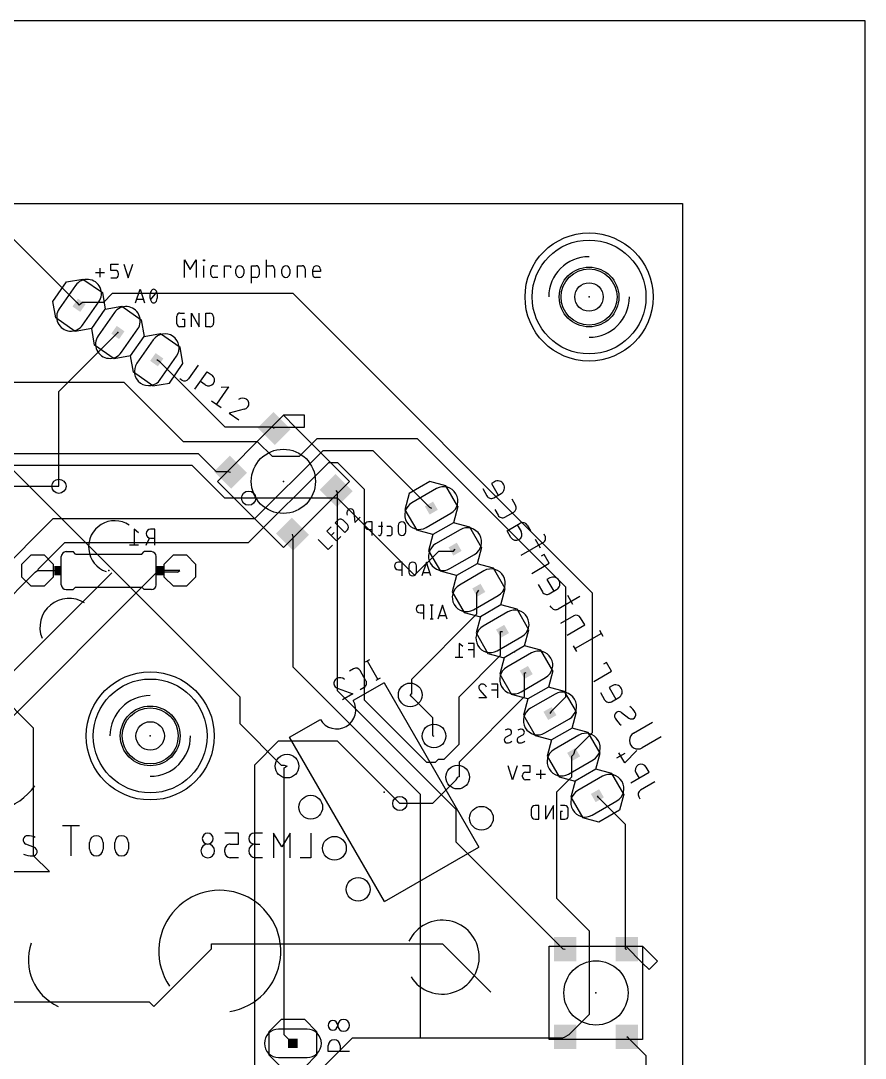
# Model space of a CAD drawing. Extents: x -9 to 98, y -9 to 98.
# Drawn here: x 52.6 to 97.8, y 42.2 to 97.8 of the extents above; entities that cross this region are included whole.
import ezdxf

# ---------------------------------------------------------------- set-up
doc = ezdxf.new("R2010")
doc.units = 0
for name, color, linetype in [('1', 12, 'CONTINUOUS'), ('16', 132, 'CONTINUOUS'), ('17', 110, 'CONTINUOUS'), ('18', 110, 'CONTINUOUS'), ('20', 31, 'CONTINUOUS'), ('21', 253, 'CONTINUOUS'), ('22', 253, 'CONTINUOUS'), ('23', 53, 'CONTINUOUS'), ('24', 53, 'CONTINUOUS'), ('25', 253, 'CONTINUOUS'), ('26', 253, 'CONTINUOUS'), ('39', 12, 'CONTINUOUS'), ('40', 132, 'CONTINUOUS'), ('41', 12, 'CONTINUOUS'), ('42', 132, 'CONTINUOUS'), ('51', 253, 'CONTINUOUS'), ('52', 253, 'CONTINUOUS')]:
    doc.layers.add(name, color=color, linetype=linetype)

# ---------------------------------------------------------------- blocks, each defined once
blk = doc.blocks.new('ROUNDP')
blk.add_circle((0, 0), 0.5)
blk = doc.blocks.new('RECT')
blk.add_solid([(-0.5, -0.5), (0.5, -0.5), (-0.5, 0.5), (0.5, 0.5)])
blk = doc.blocks.new('LONGP100')
blk.add_lwpolyline([(-0.5, -0.5), (0.5, -0.5, 1), (0.5, 0.5), (-0.5, 0.5, 1)], format="xyb", close=True)
blk = doc.blocks.new('OCTAGONP')
blk.add_lwpolyline([(-0.5, -0.2071), (-0.5, 0.2071), (-0.2071, 0.5), (0.2071, 0.5), (0.5, 0.2071), (0.5, -0.2071), (0.2071, -0.5), (-0.2071, -0.5)], close=True)
blk = doc.blocks.new('ROUNDV')
blk.add_circle((0, 0), 0.5)

msp = doc.modelspace()

# ---------------------------------------------------------------- linework, layer by layer
at = {"layer": '1'}
for p, q in [((55.5625, 82.7088), (51.7525, 86.5187)), ((57.4675, 83.185), (56.9913, 82.7088)), ((67.1513, 83.185), (57.4675, 83.185)), ((83.185, 67.1513), (67.1513, 83.185)), ((55.5625, 82.7088), (55.6894, 82.5569)), ((55.88, 82.7088), (55.6894, 82.5569)), ((56.9913, 82.7088), (55.88, 82.7088)), ((60.0075, 79.5337), (59.8506, 79.6431)), ((60.0075, 79.5337), (63.5, 76.0413)), ((58.1025, 78.4225), (30.9563, 78.4225)), ((61.2775, 75.2475), (58.1025, 78.4225)), ((63.5, 76.0413), (66.04, 76.0413)), ((66.04, 76.0413), (66.135, 75.9584)), ((65.2463, 75.2475), (61.2775, 75.2475)), ((66.04, 74.4537), (65.2463, 75.2475)), ((68.4213, 75.4063), (67.4688, 74.4537)), ((73.8188, 75.4063), (68.4213, 75.4063)), ((81.7563, 67.4688), (73.8188, 75.4063)), ((43.6563, 74.6125), (62.0713, 74.6125)), ((62.0713, 74.6125), (63.0237, 73.66)), ((68.7388, 74.7713), (65.0875, 71.12)), ((67.4688, 74.4537), (66.04, 74.4537)), ((71.4375, 74.7713), (68.7388, 74.7713)), ((74.4537, 71.755), (71.4375, 74.7713)), ((61.7538, 73.9775), (33.4963, 73.9775)), ((63.5, 72.2313), (61.7538, 73.9775)), ((64.77, 69.85), (69.0563, 74.1363)), ((69.0563, 74.1363), (69.5325, 74.1363)), ((69.5325, 74.1363), (70.9613, 72.7075)), ((63.0237, 73.66), (63.6588, 73.66)), ((63.6588, 73.66), (63.8016, 73.625)), ((48.895, 72.8663), (54.61, 72.8663)), ((64.77, 72.2313), (63.5, 72.2313)), ((69.5325, 72.5487), (69.4584, 72.635)), ((69.5325, 61.9125), (69.5325, 72.5487)), ((70.9613, 72.7075), (70.9613, 61.4363)), ((74.4537, 71.755), (74.555, 71.699)), ((54.2925, 71.12), (23.6538, 40.4813)), ((65.0875, 71.12), (54.2925, 71.12)), ((67.1513, 70.1675), (67.125, 70.3016)), ((67.1513, 63.1825), (67.1513, 70.1675)), ((53.4988, 68.4213), (54.9275, 69.85)), ((54.9275, 69.85), (64.77, 69.85)), ((53.34, 68.2625), (53.47, 68.35)), ((53.4988, 68.4213), (53.47, 68.35)), ((60.96, 68.2625), (61.09, 68.35)), ((53.34, 68.2625), (30.7975, 45.72)), ((59.8488, 68.2625), (31.9088, 40.3225)), ((60.96, 68.2625), (59.8488, 68.2625)), ((76.9938, 67.1513), (77.095, 67.2996)), ((81.7563, 61.595), (81.7563, 67.4688)), ((76.9938, 66.04), (76.9938, 67.1513)), ((83.185, 59.69), (83.185, 67.1513)), ((73.5012, 62.5475), (76.9938, 66.04)), ((78.2638, 65.0875), (78.365, 65.0999)), ((78.2638, 63.8175), (78.2638, 65.0875)), ((76.0413, 61.595), (78.2638, 63.8175)), ((73.9775, 56.3563), (67.1513, 63.1825)), ((79.5337, 62.865), (79.635, 62.9001)), ((79.5337, 62.865), (79.5337, 61.595)), ((73.5012, 61.7538), (73.5012, 62.5475)), ((75.8825, 55.5625), (69.5325, 61.9125)), ((73.5012, 61.7538), (73.4246, 61.6946)), ((73.5012, 61.595), (73.4246, 61.6946)), ((70.9613, 61.4363), (74.295, 58.1025)), ((73.5012, 61.595), (74.6125, 60.4838)), ((76.0413, 59.055), (76.0413, 61.595)), ((79.5337, 61.595), (76.0413, 58.1025)), ((80.9625, 60.8013), (81.7563, 61.595)), ((80.9625, 60.8013), (80.905, 60.7004)), ((74.6125, 60.4838), (74.6125, 59.5313)), ((74.6125, 59.5313), (74.6946, 59.4948)), ((82.2325, 58.7375), (83.185, 59.69)), ((66.3575, 59.2138), (65.0875, 57.9438)), ((69.5325, 59.2138), (66.3575, 59.2138)), ((72.8663, 55.88), (69.5325, 59.2138)), ((75.2475, 58.2613), (76.0413, 59.055)), ((82.0738, 58.42), (82.175, 58.5007)), ((82.0738, 57.3088), (82.0738, 58.42)), ((82.2325, 58.7375), (82.175, 58.5007)), ((65.0875, 57.9438), (65.0875, 41.5925)), ((66.675, 57.785), (66.8254, 57.8846)), ((66.675, 43.4975), (66.675, 57.785)), ((74.295, 58.1025), (74.7713, 58.1025)), ((74.7713, 58.1025), (74.93, 58.2613)), ((74.93, 58.2613), (75.2475, 58.2613)), ((76.0413, 58.1025), (76.0413, 57.3088)), ((76.0413, 57.3088), (75.9646, 57.2951)), ((81.28, 56.515), (82.0738, 57.3088)), ((73.9775, 43.3388), (73.9775, 56.3563)), ((81.28, 50.8), (81.28, 56.515)), ((83.5025, 56.1975), (83.445, 56.301)), ((83.5025, 56.1975), (84.9313, 54.7688)), ((75.8825, 53.8163), (75.8825, 55.5625)), ((84.9313, 54.7688), (84.9313, 48.1013)), ((81.5975, 48.1013), (75.8825, 53.8163)), ((83.0263, 49.0538), (81.28, 50.8)), ((83.0263, 44.6088), (83.0263, 49.0538)), ((81.5975, 48.1013), (81.72, 48.09)), ((84.9313, 48.1013), (85.02, 48.09)), ((81.915, 43.4975), (83.0263, 44.6088)), ((66.9925, 43.18), (66.675, 43.4975)), ((67.6275, 40.64), (70.3263, 43.3388)), ((70.3263, 43.3388), (73.9775, 43.3388)), ((73.9775, 43.3388), (81.5975, 43.3388)), ((81.5975, 43.3388), (81.72, 43.39)), ((81.915, 43.4975), (81.72, 43.39)), ((85.09, 43.3388), (85.02, 43.39)), ((85.09, 43.3388), (86.0425, 42.3863)), ((66.9925, 43.18), (67.14, 43.04)), ((86.0425, 42.3863), (86.0425, 24.765))]:
    msp.add_line(p, q, dxfattribs=at)
at = {"layer": '16'}
for p, q in [((97.79, 97.79), (-8.89, 97.79)), ((97.79, 0), (97.79, 97.79)), ((57.6263, 80.9625), (57.77, 81.1)), ((54.61, 77.9463), (57.6263, 80.9625)), ((54.61, 72.8663), (54.61, 77.9463)), ((51.5938, 74.295), (64.2938, 61.595)), ((69.5325, 72.2313), (64.77, 72.2313)), ((73.66, 68.1038), (69.5325, 72.2313)), ((75.7238, 69.3738), (75.825, 69.4993)), ((74.93, 69.3738), (73.66, 68.1038)), ((75.7238, 69.3738), (74.93, 69.3738)), ((64.2938, 61.595), (64.2938, 60.1663)), ((64.2938, 60.1663), (66.5162, 57.9438)), ((66.5162, 57.9438), (66.675, 57.9438)), ((66.675, 57.9438), (66.8254, 57.8846)), ((75.8825, 57.15), (75.9646, 57.2951)), ((75.8825, 57.15), (74.6125, 55.88)), ((74.6125, 55.88), (72.8663, 55.88))]:
    msp.add_line(p, q, dxfattribs=at)
at = {"layer": '20'}
for p, q in [((0, 88), (88, 88)), ((88, 88), (88, 0))]:
    msp.add_line(p, q, dxfattribs=at)
for centre in [(83, 83), (59.5, 59.5)]:
    msp.add_circle(centre, 1.5, dxfattribs=at)
at = {"layer": '21'}
for p, q in [((61.3321, 84.0461), (61.3321, 84.9859)), ((61.3321, 84.9859), (61.6454, 84.4638)), ((61.6454, 84.4638), (61.9586, 84.9859)), ((61.9586, 84.9859), (61.9586, 84.0461)), ((62.3508, 84.9337), (62.3508, 84.9859)), ((62.3508, 84.9859), (62.403, 84.9859)), ((62.403, 84.9859), (62.403, 84.9337)), ((65.7342, 84.0461), (65.7342, 84.9859)), ((56.8146, 84.059), (56.8146, 84.5501)), ((57.3903, 84.4273), (57.3903, 84.7547)), ((57.3903, 84.7547), (57.7995, 84.7547)), ((58.0809, 84.7547), (58.3264, 84.0181)), ((58.3264, 84.0181), (58.572, 84.7547)), ((62.403, 84.9337), (62.3508, 84.9337)), ((62.3769, 84.0461), (62.3769, 84.6726)), ((62.7482, 84.2027), (62.7482, 84.516)), ((62.9048, 84.6726), (63.1137, 84.6726)), ((63.4838, 84.0461), (63.4838, 84.6726)), ((63.4838, 84.6726), (63.7971, 84.6726)), ((63.7971, 84.6726), (63.7971, 84.5682)), ((64.0883, 84.2549), (64.0883, 84.4638)), ((64.506, 84.4638), (64.506, 84.2549)), ((64.9158, 83.7328), (64.9158, 84.6726)), ((64.9158, 84.6726), (65.1768, 84.6726)), ((65.3335, 84.516), (65.3335, 84.2027)), ((65.7342, 84.6726), (65.9952, 84.6726)), ((66.1519, 84.516), (66.1519, 84.0461)), ((66.5571, 84.2549), (66.5571, 84.4638)), ((66.9748, 84.4638), (66.9748, 84.2549)), ((67.3801, 84.0461), (67.3801, 84.6726)), ((67.3801, 84.6726), (67.6411, 84.6726)), ((67.7978, 84.516), (67.7978, 84.0461)), ((68.2031, 84.2027), (68.2031, 84.4638)), ((68.6207, 84.4638), (68.6207, 84.3594)), ((55.0132, 83.8055), (55.8976, 83.9614)), ((55.8976, 83.9614), (56.938, 83.233)), ((56.5691, 84.3046), (57.0602, 84.3046)), ((57.6358, 84.4273), (57.3903, 84.4273)), ((57.3903, 84.0181), (57.6358, 84.0181)), ((57.7995, 84.1818), (57.7995, 84.2636)), ((63.1137, 84.0461), (62.9048, 84.0461)), ((65.1768, 84.0461), (64.9158, 84.0461)), ((68.6207, 84.3594), (68.2031, 84.3594)), ((68.6207, 84.0461), (68.3597, 84.0461)), ((54.2848, 82.7652), (55.0132, 83.8055)), ((58.7091, 82.6791), (58.9546, 83.4157)), ((58.9546, 83.4157), (59.2002, 82.6791)), ((54.4408, 81.8808), (54.2848, 82.7652)), ((56.938, 83.233), (57.0939, 82.3486)), ((59.1388, 82.8633), (58.7705, 82.8633)), ((59.5225, 82.8428), (59.8498, 83.252)), ((56.3655, 81.3083), (57.0939, 82.3486)), ((57.0939, 82.3486), (57.9783, 82.5045)), ((57.9783, 82.5045), (59.0186, 81.7761)), ((55.4811, 81.1523), (54.4408, 81.8808)), ((59.0186, 81.7761), (59.1745, 80.8917)), ((60.9261, 81.5658), (60.9261, 81.975)), ((61.0898, 82.1387), (61.3353, 82.1387)), ((61.2126, 81.8113), (61.3353, 81.8113)), ((61.3353, 81.8113), (61.3353, 81.4021)), ((61.7064, 81.4021), (61.7064, 82.1387)), ((61.7064, 82.1387), (62.1156, 81.4021)), ((62.1156, 81.4021), (62.1156, 82.1387)), ((62.4867, 81.4021), (62.4867, 82.1387)), ((62.4867, 82.1387), (62.6913, 82.1387)), ((62.8959, 81.9341), (62.8959, 81.6067)), ((56.3655, 81.3083), (55.4811, 81.1523)), ((56.5214, 80.4239), (56.3655, 81.3083)), ((61.3353, 81.4021), (61.0898, 81.4021)), ((62.6913, 81.4021), (62.4867, 81.4021)), ((58.4461, 79.8514), (59.1745, 80.8917)), ((59.1745, 80.8917), (60.0589, 81.0477)), ((60.0589, 81.0477), (61.0992, 80.3192)), ((57.5617, 79.6955), (56.5214, 80.4239)), ((61.2552, 79.4348), (61.0992, 80.3192)), ((58.4461, 79.8514), (57.5617, 79.6955)), ((58.602, 78.967), (58.4461, 79.8514)), ((60.5267, 78.3945), (61.2552, 79.4348)), ((59.6424, 78.2386), (58.602, 78.967)), ((59.6424, 78.2386), (60.5267, 78.3945)), ((65.9936, 76.0291), (66.63, 76.6655)), ((66.63, 76.6655), (67.2664, 76.0291)), ((67.7614, 76.6655), (66.63, 76.6655)), ((67.7614, 76.0291), (67.7614, 76.6655)), ((63.0945, 73.13), (65.9936, 76.0291)), ((65.9936, 76.0291), (67.2664, 76.0291)), ((67.2664, 76.0291), (70.1655, 73.13)), ((67.2664, 76.0291), (67.7614, 76.0291)), ((66.63, 69.5945), (63.0945, 73.13)), ((70.1655, 73.13), (66.63, 69.5945)), ((51.7017, 62.484), (57.4421, 68.2244)), ((53.2511, 59.9186), (50.9143, 62.2554)), ((53.2511, 53.086), (53.2511, 59.9186)), ((54.8075, 54.7018), (55.7107, 54.7018)), ((55.2591, 53.0762), (55.2591, 54.7018)), ((53.2965, 53.5278), (52.845, 53.7084)), ((56.2526, 53.4374), (56.2526, 53.7987)), ((56.9751, 53.7987), (56.9751, 53.4374)), ((57.6073, 53.4374), (57.6073, 53.7987)), ((58.3298, 53.7987), (58.3298, 53.4374)), ((54.102, 52.2351), (53.2511, 53.086)), ((50.9143, 52.2351), (54.102, 52.2351)), ((62.7888, 48.1076), (62.7888, 48.3616)), ((62.7888, 48.3616), (75.1586, 48.3616)), ((75.1586, 48.3616), (77.7367, 45.7835)), ((59.69, 45.0088), (62.7888, 48.1076)), ((80.87, 43.24), (80.87, 48.24)), ((80.87, 48.24), (84.97, 48.24)), ((84.97, 48.24), (85.87, 48.24)), ((84.97, 48.24), (85.87, 47.34)), ((85.87, 48.24), (85.87, 47.34)), ((86.67, 47.44), (85.87, 48.24)), ((85.87, 47.34), (85.87, 43.24)), ((85.87, 47.34), (86.22, 46.99)), ((86.22, 46.99), (86.67, 47.44)), ((51.2191, 45.2628), (59.436, 45.2628)), ((59.436, 45.2628), (59.69, 45.0088)), ((66.505, 44.31), (65.87, 43.675)), ((67.775, 44.31), (66.505, 44.31)), ((68.41, 43.675), (67.775, 44.31)), ((65.87, 42.405), (65.87, 43.675)), ((68.41, 43.675), (68.41, 42.405)), ((85.87, 43.24), (80.87, 43.24)), ((66.505, 41.77), (65.87, 42.405)), ((68.41, 42.405), (67.775, 41.77))]:
    msp.add_line(p, q, dxfattribs=at)
for centre in [(66.63, 73.13), (83.37, 45.74)]:
    msp.add_circle(centre, 1.7205, dxfattribs=at)
for centre, radius, start, end in [((62.9048, 84.516), 0.1566, 90, 180), ((64.2971, 84.4638), 0.2088, 0, 180), ((65.1768, 84.516), 0.1566, 0.0011, 90), ((65.9952, 84.516), 0.1566, 0.0011, 90), ((66.766, 84.4638), 0.2088, 0, 180), ((67.6411, 84.516), 0.1566, 0.0011, 90), ((68.4119, 84.4638), 0.2088, 0, 180), ((57.6358, 84.2636), 0.1637, 0, 90), ((57.6358, 84.1818), 0.1637, 270, 0), ((62.9048, 84.2027), 0.1566, 180, 270), ((64.2971, 84.2549), 0.2088, 180, 0), ((65.1768, 84.2027), 0.1566, 270, 0), ((66.766, 84.2549), 0.2088, 180, 0), ((68.3597, 84.2027), 0.1566, 180, 270), ((59.6862, 83.2643), 0.1514, 90, 161.0744), ((59.6862, 83.2643), 0.1514, 18.9233, 89.9999), ((60.0886, 83.0474), 0.607, 154.0115, 180), ((60.0886, 83.0474), 0.607, 180.0002, 205.988), ((59.6862, 82.8305), 0.1514, 198.9264, 269.9997), ((59.6862, 82.8305), 0.1514, 269.9998, 341.0753), ((59.2837, 83.0474), 0.607, 334.0107, 359.9998), ((59.2838, 83.0474), 0.607, 0.0001, 25.9897), ((61.0898, 81.975), 0.1637, 90.0011, 180), ((62.6913, 81.9341), 0.2046, 0, 90), ((61.0898, 81.5658), 0.1637, 180, 270), ((62.6913, 81.6067), 0.2046, 269.9991, 360), ((57.6005, 69.6208), 1.3991, 56.6742, 250.6644), ((55.1477, 65.3144), 1.5528, 57.5165, 202.0317), ((50.298, 59.1503), 3.822, 187.3513, 322.4276), ((52.9319, 53.9258), 0.2342, 89.1818, 248.1988), ((52.9206, 53.1345), 1.0256, 65.7611, 89.1818), ((56.6138, 53.7987), 0.3612, 0, 180), ((57.9685, 53.7987), 0.3612, 0, 180), ((53.2095, 53.3103), 0.2342, 269.1818, 68.1988), ((56.6138, 53.4374), 0.3612, 180, 0), ((57.9685, 53.4374), 0.3612, 180, 0), ((53.2281, 54.6076), 1.5316, 250.2089, 269.1818), ((63.2256, 47.9658), 3.2688, 279.5284, 214.7841), ((75.1395, 47.6581), 1.9789, 212.4488, 154.3731), ((55.6965, 47.5028), 2.7243, 160.7786, 245.6185)]:
    msp.add_arc(centre, radius, start, end, dxfattribs=at)
at = {"layer": '22'}
for p, q in [((74.4699, 73.1163), (73.3701, 72.4813)), ((75.3374, 72.8839), (74.4699, 73.1163)), ((75.9724, 71.784), (75.3374, 72.8839)), ((77.93, 73.1043), (77.7736, 73.014)), ((77.7736, 73.014), (78.1348, 72.3883)), ((73.3701, 72.4813), (73.1377, 71.6139)), ((77.3043, 72.7431), (77.5301, 72.352)), ((77.9002, 72.2528), (78.2913, 72.4786)), ((75.9724, 71.784), (75.7399, 70.9166)), ((79.067, 71.8576), (78.8863, 72.1704)), ((73.1377, 71.6139), (73.7726, 70.514)), ((77.9478, 71.6285), (78.1284, 71.3157)), ((78.4985, 71.2165), (78.9678, 71.4875)), ((71.3911, 70.9657), (71.1865, 70.9657)), ((71.1865, 70.5565), (71.3911, 70.5565)), ((71.3911, 70.2291), (71.3911, 70.9657)), ((71.9614, 70.7202), (71.7159, 70.7202)), ((71.8796, 70.9657), (71.8796, 70.3519)), ((72.3355, 70.7202), (72.1719, 70.7202)), ((72.4583, 70.3519), (72.4583, 70.5974)), ((72.7737, 70.7611), (72.7737, 70.4337)), ((73.1829, 70.4337), (73.1829, 70.7611)), ((75.7399, 70.9166), (74.6401, 70.2816)), ((76.6074, 70.6842), (75.7399, 70.9166)), ((77.2424, 69.5843), (76.6074, 70.6842)), ((78.6106, 70.4806), (79.3145, 70.887)), ((79.1581, 70.7966), (79.3613, 70.4447)), ((79.6846, 70.7878), (79.8652, 70.4749)), ((71.7568, 70.2291), (71.7159, 70.2291)), ((72.1719, 70.2291), (72.3355, 70.2291)), ((74.6401, 70.2816), (73.7726, 70.514)), ((74.6401, 70.2816), (74.4077, 69.4142)), ((78.8138, 70.1286), (78.6106, 70.4806)), ((80.3955, 69.5564), (80.1246, 70.0257)), ((80.639, 70.2184), (80.5939, 70.2966)), ((77.2424, 69.5843), (77.0099, 68.7169)), ((79.3667, 69.171), (80.5398, 69.8483)), ((54.74, 67.588), (54.74, 69.112)), ((54.994, 69.366), (55.375, 69.366)), ((55.502, 69.239), (55.375, 69.366)), ((55.502, 69.239), (59.058, 69.239)), ((59.058, 69.239), (59.185, 69.366)), ((59.566, 69.366), (59.185, 69.366)), ((59.82, 67.588), (59.82, 69.112)), ((74.4077, 69.4142), (75.0427, 68.3143)), ((80.5954, 69.2101), (80.439, 69.1198)), ((80.8664, 68.7409), (80.5954, 69.2101)), ((72.9918, 68.8047), (72.7872, 68.8047)), ((72.7872, 68.3955), (72.9918, 68.3955)), ((72.9918, 68.0681), (72.9918, 68.8047)), ((73.3502, 68.6001), (73.3502, 68.2727)), ((73.7595, 68.2727), (73.7595, 68.6001)), ((74.2864, 68.8047), (74.0408, 68.0681)), ((74.5319, 68.0681), (74.2864, 68.8047)), ((77.0099, 68.7169), (75.9101, 68.0819)), ((77.8774, 68.4845), (77.0099, 68.7169)), ((78.5124, 67.3846), (77.8774, 68.4845)), ((79.9278, 68.199), (80.8664, 68.7409)), ((74.1022, 68.2523), (74.4705, 68.2523)), ((75.9101, 68.0819), (75.0427, 68.3143)), ((75.9101, 68.0819), (75.6776, 67.2145)), ((80.8999, 67.9603), (80.7435, 67.8699)), ((80.7435, 67.8699), (81.1048, 67.2442)), ((54.994, 67.334), (55.375, 67.334)), ((55.502, 67.461), (55.375, 67.334)), ((55.502, 67.461), (59.058, 67.461)), ((59.058, 67.461), (59.185, 67.334)), ((59.566, 67.334), (59.185, 67.334)), ((75.6776, 67.2145), (76.3127, 66.1146)), ((78.2799, 66.5172), (78.5124, 67.3846)), ((80.2742, 67.599), (80.5, 67.2079)), ((80.8701, 67.1088), (81.2612, 67.3346)), ((82.5128, 66.9729), (81.3397, 66.2955)), ((82.1339, 66.5455), (81.8629, 67.0148)), ((74.1534, 66.4947), (73.9488, 66.4947)), ((74.1534, 65.7581), (74.1534, 66.4947)), ((74.652, 66.4947), (74.4883, 66.4947)), ((74.5702, 66.4947), (74.5702, 65.7581)), ((75.1554, 66.4947), (74.9098, 65.7581)), ((75.4009, 65.7581), (75.1554, 66.4947)), ((76.3127, 66.1146), (77.1801, 65.8822)), ((78.2799, 66.5172), (77.1801, 65.8822)), ((79.1474, 66.2848), (78.2799, 66.5172)), ((79.7824, 65.1849), (79.1474, 66.2848)), ((80.9696, 66.3947), (80.9244, 66.4729)), ((73.9488, 66.0855), (74.1534, 66.0855)), ((74.652, 65.7581), (74.4883, 65.7581)), ((74.9712, 65.9423), (75.3395, 65.9423)), ((77.1801, 65.8822), (76.9477, 65.0148)), ((82.1765, 65.9297), (81.4726, 65.5233)), ((82.7724, 65.4395), (82.5466, 65.8306)), ((76.9477, 65.0148), (77.5827, 63.9149)), ((79.5499, 64.3175), (79.7824, 65.1849)), ((81.8339, 64.8976), (82.7724, 65.4395)), ((83.7506, 64.829), (83.57, 65.1419)), ((76.2449, 64.281), (76.0403, 64.4447)), ((76.0403, 64.4447), (76.0403, 63.7081)), ((76.8529, 64.4447), (76.5255, 64.4447)), ((76.8529, 63.7081), (76.8529, 64.4447)), ((83.6603, 64.9855), (82.2525, 64.1727)), ((76.8529, 64.1173), (76.5255, 64.1173)), ((77.5827, 63.9149), (78.4501, 63.6825)), ((79.5499, 64.3175), (78.4501, 63.6825)), ((80.4174, 64.0851), (79.5499, 64.3175)), ((81.0524, 62.9852), (80.4174, 64.0851)), ((82.3428, 64.0162), (82.1621, 64.3291)), ((76.2449, 63.7081), (75.8357, 63.7081)), ((78.4501, 63.6825), (78.2177, 62.8151)), ((83.9301, 63.4344), (83.7737, 63.344)), ((84.201, 62.9651), (83.9301, 63.4344)), ((78.2177, 62.8151), (78.8526, 61.7152)), ((81.0524, 62.9852), (80.8199, 62.1178)), ((83.2625, 62.4232), (84.201, 62.9651)), ((72.0197, 62.3499), (70.3699, 61.3974)), ((72.0197, 62.3499), (77.0997, 53.5511)), ((78.1079, 62.2787), (77.7805, 62.2787)), ((78.1079, 61.5421), (78.1079, 62.2787)), ((77.152, 61.9513), (77.4999, 61.5421)), ((78.1079, 61.9513), (77.7805, 61.9513)), ((79.7201, 61.4828), (78.8526, 61.7152)), ((80.8199, 62.1178), (79.7201, 61.4828)), ((81.6874, 61.8854), (80.8199, 62.1178)), ((82.3224, 60.7855), (81.6874, 61.8854)), ((83.6089, 61.8232), (83.8347, 61.4322)), ((84.2346, 62.1845), (84.0782, 62.0942)), ((84.0782, 62.0942), (84.4394, 61.4685)), ((77.4999, 61.5421), (77.0907, 61.5421)), ((79.7201, 61.4828), (79.4877, 60.6154)), ((84.2048, 61.333), (84.5958, 61.5588)), ((79.4877, 60.6154), (80.1227, 59.5155)), ((82.0899, 59.9181), (82.3224, 60.7855)), ((84.745, 60.7585), (85.1272, 60.4577)), ((66.9603, 59.4289), (68.6101, 60.3814)), ((85.3877, 59.6454), (86.4044, 60.2325)), ((78.5448, 59.432), (78.7698, 59.5548)), ((79.2275, 59.432), (79.4526, 59.5548)), ((80.1227, 59.5155), (80.9901, 59.2831)), ((82.0899, 59.9181), (80.9901, 59.2831)), ((82.9574, 59.6857), (82.0899, 59.9181)), ((83.5924, 58.5858), (82.9574, 59.6857)), ((86.856, 59.4503), (85.8392, 58.8633)), ((72.0403, 50.6301), (66.9603, 59.4289)), ((80.9901, 59.2831), (80.7576, 58.4157)), ((80.7576, 58.4157), (81.3927, 57.3158)), ((83.3599, 57.7184), (83.5924, 58.5858)), ((78.9066, 57.1541), (78.661, 57.8907)), ((79.1521, 57.8907), (78.9066, 57.1541)), ((79.8427, 57.8907), (79.4335, 57.8907)), ((79.8427, 57.5633), (79.8427, 57.8907)), ((79.4335, 57.3178), (79.4335, 57.3996)), ((79.5972, 57.5633), (79.8427, 57.5633)), ((80.6639, 57.4406), (80.1728, 57.4406)), ((80.4184, 57.195), (80.4184, 57.6861)), ((81.3927, 57.3158), (82.2601, 57.0834)), ((83.3599, 57.7184), (82.2601, 57.0834)), ((84.2274, 57.486), (83.3599, 57.7184)), ((84.8624, 56.3861), (84.2274, 57.486)), ((79.8427, 57.1541), (79.5972, 57.1541)), ((82.2601, 57.0834), (82.0277, 56.216)), ((82.0277, 56.216), (82.6626, 55.1161)), ((84.8624, 56.3861), (84.6299, 55.5187)), ((79.9031, 55.5721), (79.9031, 55.2447)), ((80.3123, 55.7767), (80.1077, 55.7767)), ((80.3123, 55.0401), (80.3123, 55.7767)), ((81.0926, 55.7767), (80.6834, 55.0401)), ((80.6834, 55.0401), (80.6834, 55.7767)), ((81.0926, 55.0401), (81.0926, 55.7767)), ((81.7092, 55.7767), (81.4637, 55.7767)), ((81.8729, 55.2038), (81.8729, 55.613)), ((80.1077, 55.0401), (80.3123, 55.0401)), ((81.5864, 55.4493), (81.4637, 55.4493)), ((81.4637, 55.4493), (81.4637, 55.0401)), ((81.4637, 55.0401), (81.7092, 55.0401)), ((83.5301, 54.8837), (82.6626, 55.1161)), ((84.6299, 55.5187), (83.5301, 54.8837)), ((64.2285, 54.2986), (63.4947, 54.2986)), ((64.2285, 53.7116), (64.2285, 54.2986)), ((65.5086, 54.2986), (65.0683, 54.2986)), ((66.5499, 53.5648), (66.1096, 54.2986)), ((66.1096, 54.2986), (66.1096, 52.9778)), ((66.9902, 54.2986), (66.5499, 53.5648)), ((66.9902, 52.9778), (66.9902, 54.2986)), ((68.1092, 54.2986), (68.1092, 52.9778)), ((63.4947, 53.2713), (63.4947, 53.4181)), ((63.7882, 53.7116), (64.2285, 53.7116)), ((65.0683, 53.7116), (65.3619, 53.7116)), ((72.0403, 50.6301), (77.0997, 53.5511)), ((64.2285, 52.9778), (63.7882, 52.9778)), ((65.5086, 52.9778), (65.1417, 52.9778)), ((68.1092, 52.9778), (67.5222, 52.9778))]:
    msp.add_line(p, q, dxfattribs=at)
for centre, radius in [((83, 83), 3.429), ((83, 83), 1.6), ((59.5, 59.5), 3.429), ((59.5, 59.5), 1.6)]:
    msp.add_circle(centre, radius, dxfattribs=at)
for centre, radius, start, end in [((78.1106, 72.7915), 0.3612, 300.0003, 120.0001), ((77.7647, 72.4875), 0.2709, 210.0001, 300.0006), ((78.8323, 71.7221), 0.2709, 300.0004, 30.0001), ((78.3631, 71.4512), 0.2709, 210.0001, 300.0006), ((71.1865, 70.7611), 0.2046, 90, 270), ((72.3355, 70.5974), 0.1228, 0, 90), ((72.9783, 70.7611), 0.2046, 0, 180), ((79.45, 70.6523), 0.2709, 29.9999, 119.9999), ((71.7568, 70.3519), 0.1228, 270.0015, 0), ((72.3355, 70.3519), 0.1228, 270, 0.0015), ((72.9783, 70.4337), 0.2046, 180, 0), ((79.0875, 70.2866), 0.3161, 209.9999, 29.9999), ((80.4044, 70.083), 0.2709, 299.9997, 30.0003), ((54.994, 69.112), 0.254, 90, 180), ((59.566, 69.112), 0.254, 0, 90), ((72.7872, 68.6001), 0.2046, 90, 270), ((73.5548, 68.6001), 0.2046, 0, 180), ((73.5548, 68.2727), 0.2046, 180, 0), ((81.0806, 67.6474), 0.3612, 300.0003, 120.0001), ((54.994, 67.588), 0.254, 180, 270), ((59.566, 67.588), 0.254, 270, 0), ((80.7347, 67.3434), 0.2709, 210.0001, 300.0006), ((73.9488, 66.2901), 0.2046, 90, 270), ((81.2042, 66.5302), 0.2709, 209.9999, 299.9999), ((82.312, 65.6951), 0.2709, 30.0003, 119.9994), ((77.2748, 62.0946), 0.1842, 90, 180), ((77.2748, 62.0421), 0.2366, 17.9447, 89.9999), ((84.4152, 61.8716), 0.3612, 300.0003, 120.0001), ((77.2884, 62.0946), 0.1978, 180.0001, 226.3976), ((69.49, 60.8894), 1.016, 210, 30), ((84.0693, 61.5676), 0.2709, 210.0001, 300.0006), ((84.6002, 60.5745), 0.2342, 51.8013, 210.8171), ((85.272, 60.6418), 0.2342, 231.8015, 30.8175), ((84.5924, 60.2363), 1.0255, 30.8175, 54.2391), ((85.7144, 61.2391), 1.5314, 210.8171, 229.7918), ((78.688, 59.5548), 0.3069, 90.0002, 126.8703), ((78.688, 59.698), 0.1637, 0, 90), ((78.6854, 59.698), 0.1663, 300.5111, 359.9997), ((79.3708, 59.5548), 0.3069, 90.0002, 126.8703), ((79.3708, 59.698), 0.1637, 0, 90), ((79.3682, 59.698), 0.1663, 300.5111, 359.9997), ((85.6134, 59.2544), 0.4516, 120.0001, 300.0003), ((78.6266, 59.2888), 0.1637, 180, 270.0011), ((78.6292, 59.2888), 0.1662, 120.5078, 180.0001), ((78.6266, 59.4709), 0.3458, 270.0011, 315.238), ((79.3119, 59.2888), 0.1662, 120.5078, 180.0001), ((79.3094, 59.2888), 0.1637, 180, 270.0011), ((79.3094, 59.4709), 0.3458, 270.0011, 315.238), ((79.5972, 57.3996), 0.1637, 89.9989, 180), ((79.5972, 57.3178), 0.1637, 180.0022, 270), ((80.1077, 55.5721), 0.2046, 90, 180), ((81.7092, 55.613), 0.1637, 0, 90), ((80.1077, 55.2447), 0.2046, 180, 270), ((81.7092, 55.2038), 0.1637, 270, 0), ((62.5814, 54.0051), 0.2935, 0, 180), ((62.5814, 54.0051), 0.2935, 180, 0), ((65.0683, 54.0051), 0.2935, 90, 270), ((62.5814, 53.3447), 0.3669, 0, 180), ((62.5814, 53.3447), 0.3669, 180, 0), ((63.7882, 53.4181), 0.2935, 89.9994, 180), ((65.1417, 53.3447), 0.3669, 90, 270), ((63.7882, 53.2713), 0.2935, 180, 270)]:
    msp.add_arc(centre, radius, start, end, dxfattribs=at)
at = {"layer": '23'}
for p in [(57.77, 81.1), (66.63, 73.13), (83.37, 45.74)]:
    msp.add_point(p, dxfattribs=at)
at = {"layer": '24'}
for p in [(83, 83), (57.28, 68.35), (79, 64), (59.5, 59.5), (72.03, 56.49)]:
    msp.add_point(p, dxfattribs=at)
at = {"layer": '25'}
for p, q in [((62.0602, 79.3429), (61.5503, 78.6147)), ((61.8945, 78.0636), (62.5501, 78.9999)), ((62.5501, 78.9999), (62.8101, 78.8178)), ((61.1965, 78.5523), (61.0925, 78.6252)), ((62.4459, 78.2977), (62.1858, 78.4798)), ((63.6996, 78.195), (63.044, 77.2587)), ((63.2938, 78.169), (63.6996, 78.195)), ((62.7839, 77.4408), (63.3041, 77.0766)), ((64.5266, 76.9958), (63.7202, 76.7852)), ((63.7202, 76.7852), (64.2404, 76.421)), ((70.4102, 71.4542), (70.4536, 70.9189)), ((70.4536, 70.9189), (70.7429, 71.2082)), ((68.951, 70.458), (69.1825, 70.6895)), ((69.3982, 70.9052), (69.5429, 71.0499)), ((69.9191, 70.3843), (69.3982, 70.9052)), ((69.8323, 71.0499), (70.0638, 70.8184)), ((68.5028, 70.0097), (69.0236, 69.4889)), ((69.4719, 69.9372), (68.951, 70.458)), ((69.1825, 70.2265), (69.3562, 70.4001)), ((69.7034, 70.1687), (69.4719, 69.9372)), ((70.0638, 70.529), (69.9191, 70.3843)), ((69.0236, 69.4889), (69.2551, 69.7204)), ((69.0323, 42.6018), (69.0323, 42.9194)), ((69.6673, 42.9194), (69.6673, 42.6018)), ((70.1753, 42.6018), (69.0323, 42.6018))]:
    msp.add_line(p, q, dxfattribs=at)
for centre, radius, start, end in [((61.3422, 78.7604), 0.254, 235.0013, 325.0001), ((62.628, 78.5577), 0.3175, 235.0002, 54.9998), ((64.4513, 77.2205), 0.3671, 55.0011, 127.0538), ((64.498, 77.2871), 0.2857, 325.0002, 55.0014), ((64.4807, 77.2993), 0.3069, 278.6035, 324.9996), ((69.6876, 70.9052), 0.2046, 44.9997, 135.0003), ((70.2592, 71.4316), 0.2366, 135.0018, 207.0536), ((70.2221, 71.4686), 0.1841, 44.9976, 135.001), ((70.2124, 71.459), 0.1978, 358.6018, 44.9997), ((69.9191, 70.6737), 0.2046, 315, 45), ((69.2863, 44.0052), 0.254, 90, 270), ((69.2863, 44.0052), 0.254, 270, 90), ((69.8578, 44.0052), 0.3175, 90, 270), ((69.8578, 44.0052), 0.3175, 270, 90), ((69.3498, 42.9194), 0.3175, 0, 180)]:
    msp.add_arc(centre, radius, start, end, dxfattribs=at)
at = {"layer": '26'}
for p, q in [((58.8724, 70.3806), (58.6326, 70.5725)), ((58.6326, 70.5725), (58.6326, 69.7089)), ((59.7565, 70.5725), (59.5166, 70.5725)), ((59.7565, 69.7089), (59.7565, 70.5725)), ((59.2767, 69.7089), (59.4686, 70.0927)), ((59.5166, 70.0927), (59.7565, 70.0927)), ((58.8724, 69.7089), (58.3927, 69.7089)), ((71.2344, 63.583), (71.0145, 63.456)), ((71.1244, 63.5195), (71.6959, 62.5296)), ((70.3908, 63.0959), (70.1708, 62.9689)), ((71.0553, 62.453), (70.7378, 63.0029)), ((71.8059, 62.5931), (71.586, 62.4661)), ((69.5692, 62.035), (70.3541, 61.7549)), ((70.3541, 61.7549), (69.8042, 61.4374)), ((70.7423, 61.979), (70.9623, 62.106)), ((84.9104, 58.5635), (84.4705, 58.3095)), ((84.9127, 58.0515), (84.5952, 58.6015)), ((85.5556, 58.716), (84.9127, 58.0515)), ((86.2255, 57.5557), (86.0668, 57.8306)), ((85.2356, 56.9842), (86.2255, 57.5557)), ((85.5168, 57.5131), (85.6756, 57.2382)), ((86.5245, 57.0378), (85.7546, 56.5933)), ((85.6617, 56.2463), (85.7252, 56.1363))]:
    msp.add_line(p, q, dxfattribs=at)
for centre, radius, start, end in [((59.5166, 70.3326), 0.2399, 90, 270), ((70.5178, 62.8759), 0.254, 30, 119.9994), ((69.6231, 62.3227), 0.2857, 119.9994, 209.9997), ((69.6637, 62.2522), 0.3671, 47.9456, 119.9992), ((70.8353, 62.326), 0.254, 299.9997, 30.0007), ((69.6414, 62.3333), 0.3069, 210.0014, 256.3972), ((85.7918, 57.6719), 0.3175, 30.0001, 210.0001), ((85.8816, 56.3733), 0.254, 120, 209.9994)]:
    msp.add_arc(centre, radius, start, end, dxfattribs=at)
at = {"layer": '39'}
for centre in [(83, 83), (59.5, 59.5)]:
    msp.add_circle(centre, 3.048, dxfattribs=at)
at = {"layer": '40'}
for centre in [(83, 83), (59.5, 59.5)]:
    msp.add_circle(centre, 3.048, dxfattribs=at)
at = {"layer": '41'}
for centre in [(83, 83), (59.5, 59.5)]:
    msp.add_circle(centre, 3.048, dxfattribs=at)
at = {"layer": '42'}
for centre in [(83, 83), (59.5, 59.5)]:
    msp.add_circle(centre, 3.048, dxfattribs=at)
at = {"layer": '52'}
for p, q in [((53.47, 68.35), (54.359, 68.35)), ((61.09, 68.35), (60.201, 68.35))]:
    msp.add_line(p, q, dxfattribs=at)
for centre in [(83, 83), (59.5, 59.5)]:
    msp.add_circle(centre, 0.762, dxfattribs=at)
for centre, start, end in [((83, 83), 90, 180), ((83, 83), 270, 0), ((59.5, 59.5), 90, 180), ((59.5, 59.5), 270, 0)]:
    msp.add_arc(centre, 2.159, start, end, dxfattribs=at)

# ---------------------------------------------------------------- block references
at = {"layer": '1', "xscale": 1.3, "yscale": 1.2}
for p, rotation in [((66.135, 75.9584), 135), ((63.8016, 73.625), 135), ((69.4584, 72.635), 135), ((67.125, 70.3016), 135), ((81.72, 48.09), 90), ((85.02, 48.09), 90), ((81.72, 43.39), 90), ((85.02, 43.39), 90)]:
    msp.add_blockref('RECT', p, dxfattribs=dict(at, rotation=rotation))
at = {"layer": '17'}
for name, p, xscale, yscale, rotation in [('LONGP100', (55.6894, 82.5569), 1.524, 1.524, 235), ('LONGP100', (55.6894, 82.5569), 1.524, 1.524, 235), ('LONGP100', (57.77, 81.1), 1.524, 1.524, 235), ('LONGP100', (57.77, 81.1), 1.524, 1.524, 235), ('LONGP100', (59.8506, 79.6431), 1.524, 1.524, 235), ('LONGP100', (59.8506, 79.6431), 1.524, 1.524, 235), ('LONGP100', (74.555, 71.699), 1.524, 1.524, 30), ('LONGP100', (74.555, 71.699), 1.524, 1.524, 30), ('LONGP100', (75.825, 69.4993), 1.524, 1.524, 30), ('LONGP100', (75.825, 69.4993), 1.524, 1.524, 30), ('OCTAGONP', (53.47, 68.35), 1.6764, 1.6764, 180), ('OCTAGONP', (53.47, 68.35), 1.6764, 1.6764, 180), ('OCTAGONP', (61.09, 68.35), 1.6764, 1.6764, 180), ('OCTAGONP', (61.09, 68.35), 1.6764, 1.6764, 180), ('LONGP100', (77.095, 67.2996), 1.524, 1.524, 30), ('LONGP100', (77.095, 67.2996), 1.524, 1.524, 30), ('LONGP100', (78.365, 65.0999), 1.524, 1.524, 30), ('LONGP100', (78.365, 65.0999), 1.524, 1.524, 30), ('LONGP100', (79.635, 62.9001), 1.524, 1.524, 30), ('LONGP100', (79.635, 62.9001), 1.524, 1.524, 30), ('ROUNDP', (73.4246, 61.6946), 1.27, 1.27, 210), ('ROUNDP', (73.4246, 61.6946), 1.27, 1.27, 210), ('LONGP100', (80.905, 60.7004), 1.524, 1.524, 30), ('LONGP100', (80.905, 60.7004), 1.524, 1.524, 30), ('ROUNDP', (74.6946, 59.4948), 1.27, 1.27, 210), ('ROUNDP', (74.6946, 59.4948), 1.27, 1.27, 210), ('LONGP100', (82.175, 58.5007), 1.524, 1.524, 30), ('LONGP100', (82.175, 58.5007), 1.524, 1.524, 30), ('ROUNDP', (66.8254, 57.8846), 1.27, 1.27, 210), ('ROUNDP', (66.8254, 57.8846), 1.27, 1.27, 210), ('ROUNDP', (75.9646, 57.2951), 1.27, 1.27, 210), ('ROUNDP', (75.9646, 57.2951), 1.27, 1.27, 210), ('LONGP100', (83.445, 56.301), 1.524, 1.524, 30), ('LONGP100', (83.445, 56.301), 1.524, 1.524, 30), ('ROUNDP', (68.0954, 55.6849), 1.27, 1.27, 210), ('ROUNDP', (68.0954, 55.6849), 1.27, 1.27, 210), ('ROUNDP', (77.2346, 55.0954), 1.27, 1.27, 210), ('ROUNDP', (77.2346, 55.0954), 1.27, 1.27, 210), ('ROUNDP', (69.3654, 53.4851), 1.27, 1.27, 210), ('ROUNDP', (69.3654, 53.4851), 1.27, 1.27, 210), ('ROUNDP', (70.6354, 51.2854), 1.27, 1.27, 210), ('ROUNDP', (70.6354, 51.2854), 1.27, 1.27, 210)]:
    msp.add_blockref(name, p, dxfattribs=dict(at, xscale=xscale, yscale=yscale, rotation=rotation))
at = {"layer": '17', "xscale": 1.524, "yscale": 1.524}
msp.add_blockref('LONGP100', (67.14, 43.04), dxfattribs=at)
msp.add_blockref('LONGP100', (67.14, 43.04), dxfattribs=at)
at = {"layer": '18', "xscale": 0.762, "yscale": 0.762}
for p in [(54.61, 72.8663), (54.61, 72.8663), (64.77, 72.2313), (64.77, 72.2313), (72.8663, 55.88), (72.8663, 55.88)]:
    msp.add_blockref('ROUNDV', p, dxfattribs=at)
at = {"layer": '22', "xscale": 0.381, "yscale": 0.508, "rotation": 180}
for p in [(54.5495, 68.35), (60.0105, 68.35)]:
    msp.add_blockref('RECT', p, dxfattribs=at)
at = {"layer": '51', "xscale": 0.508, "yscale": 0.508}
for p, rotation in [((55.6894, 82.5569), 145), ((57.77, 81.1), 145), ((59.8506, 79.6431), 145), ((67.14, 43.04), 270)]:
    msp.add_blockref('RECT', p, dxfattribs=dict(at, rotation=rotation))
at = {"layer": '52', "xscale": 0.508, "yscale": 0.508, "rotation": 120}
for p in [(74.555, 71.699), (75.825, 69.4993), (77.095, 67.2996), (78.365, 65.0999), (79.635, 62.9001), (80.905, 60.7004), (82.175, 58.5007), (83.445, 56.301)]:
    msp.add_blockref('RECT', p, dxfattribs=at)

doc.saveas('drawing.dxf')
